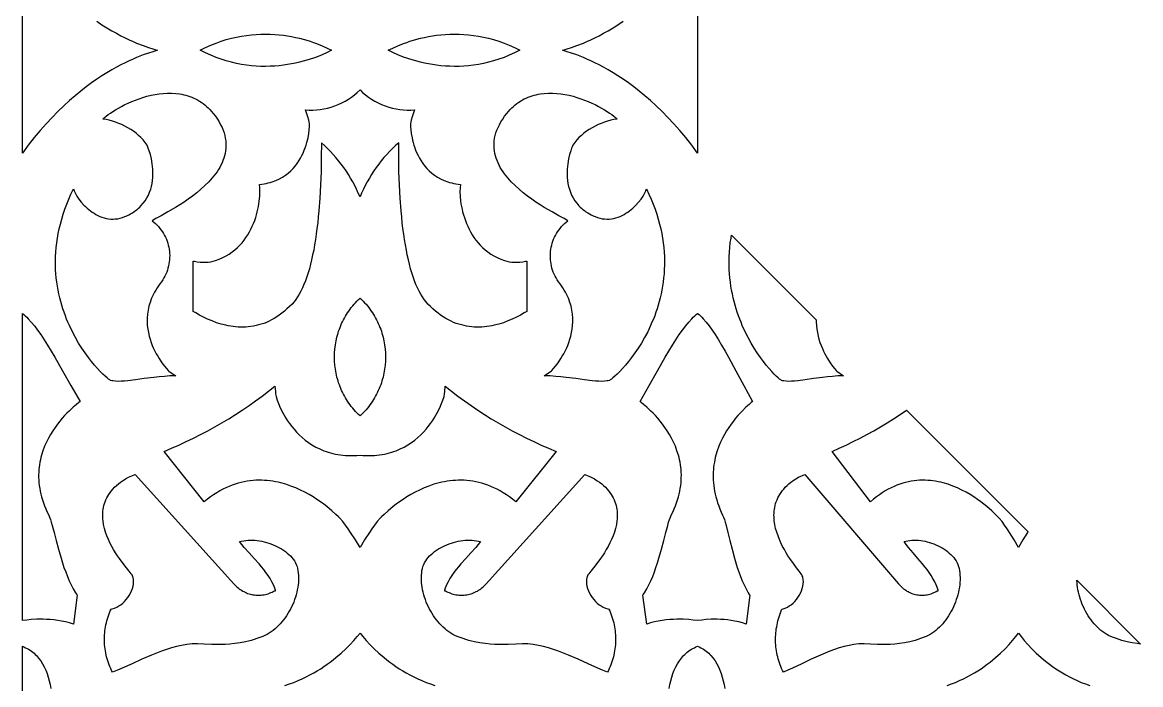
# Model space of a CAD drawing. Extents: x -350 to 350, y -780 to 780.
# Drawn here: x -270 to -137.5, y -493.1 to -414.6 of the extents above; entities that cross this region are included whole.
import ezdxf

# ---------------------------------------------------------------- set-up
doc = ezdxf.new("R2010")
doc.units = 0
doc.layers.add('LAYER_1', color=18, linetype='CONTINUOUS')

msp = doc.modelspace()

# ---------------------------------------------------------------- linework, layer by layer
at = {"layer": 'LAYER_1'}
for points in [[(-261.17, -414.43), (-260.57, -414.84), (-259.98, -415.21), (-259.41, -415.54), (-258.86, -415.85), (-258.33, -416.14), (-257.83, -416.39), (-257.35, -416.62), (-256.89, -416.82), (-256.46, -417.01), (-255.69, -417.31), (-255.05, -417.53), (-254.54, -417.69), (-254.18, -417.8), (-253.98, -417.86), (-254.18, -417.93), (-254.54, -418.03), (-255.05, -418.19), (-255.69, -418.42), (-256.46, -418.72), (-256.89, -418.9), (-257.35, -419.11), (-257.83, -419.34), (-258.33, -419.59), (-258.86, -419.87), (-259.41, -420.18), (-259.98, -420.52), (-260.57, -420.89), (-261.17, -421.29), (-261.8, -421.73), (-262.43, -422.2), (-263.08, -422.7), (-263.75, -423.25), (-264.42, -423.83), (-265.1, -424.45), (-265.79, -425.12), (-266.48, -425.82), (-267.18, -426.57), (-267.89, -427.37), (-268.59, -428.22), (-269.3, -429.11), (-270, -430.05), (-270, -405.68)], [(-190, -405.68), (-190, -430.05), (-190, -430.05), (-190.71, -429.11), (-191.41, -428.22), (-192.12, -427.37), (-192.82, -426.57), (-193.52, -425.82), (-194.22, -425.12), (-194.91, -424.45), (-195.59, -423.83), (-196.26, -423.25), (-196.92, -422.7), (-197.57, -422.2), (-198.21, -421.73), (-198.83, -421.29), (-199.44, -420.89), (-200.02, -420.52), (-200.59, -420.18), (-201.14, -419.87), (-201.67, -419.59), (-202.18, -419.34), (-202.66, -419.11), (-203.11, -418.9), (-203.54, -418.72), (-204.31, -418.42), (-204.96, -418.19), (-205.46, -418.03), (-205.82, -417.93), (-206.02, -417.86), (-205.82, -417.8), (-205.46, -417.69), (-204.96, -417.53), (-204.31, -417.31), (-203.54, -417.01), (-203.11, -416.82), (-202.66, -416.62), (-202.18, -416.39), (-201.67, -416.14), (-201.14, -415.85), (-200.59, -415.54), (-200.02, -415.21), (-199.44, -414.84), (-198.83, -414.43)], [(-238.89, -493.15), (-238.35, -492.97), (-237.84, -492.78), (-237.34, -492.57), (-236.85, -492.36), (-236.38, -492.13), (-235.93, -491.9), (-235.49, -491.66), (-235.07, -491.41), (-234.66, -491.16), (-234.27, -490.9), (-233.89, -490.64), (-233.53, -490.38), (-233.18, -490.12), (-232.85, -489.85), (-232.23, -489.32), (-231.67, -488.8), (-231.17, -488.29), (-230.72, -487.81), (-230.34, -487.36), (-230, -486.95), (-229.67, -487.36), (-229.28, -487.81), (-228.84, -488.29), (-228.33, -488.8), (-227.77, -489.32), (-227.15, -489.85), (-226.82, -490.12), (-226.48, -490.38), (-226.11, -490.64), (-225.74, -490.9), (-225.35, -491.16), (-224.94, -491.41), (-224.52, -491.66), (-224.08, -491.9), (-223.62, -492.13), (-223.15, -492.36), (-222.67, -492.57), (-222.17, -492.78), (-221.65, -492.97), (-221.12, -493.15)], [(-160.44, -493.15), (-159.93, -492.97), (-159.44, -492.78), (-158.97, -492.57), (-158.51, -492.36), (-158.06, -492.13), (-157.63, -491.9), (-157.21, -491.66), (-156.81, -491.41), (-156.42, -491.16), (-156.05, -490.9), (-155.69, -490.64), (-155.35, -490.38), (-155.02, -490.12), (-154.71, -489.85), (-154.12, -489.32), (-153.59, -488.8), (-153.11, -488.29), (-152.69, -487.81), (-152.32, -487.36), (-152, -486.95), (-151.68, -487.36), (-151.31, -487.81), (-150.89, -488.29), (-150.41, -488.8), (-149.88, -489.32), (-149.29, -489.85), (-148.98, -490.12), (-148.65, -490.38), (-148.31, -490.64), (-147.95, -490.9), (-147.58, -491.16), (-147.19, -491.41), (-146.79, -491.66), (-146.37, -491.9), (-145.94, -492.13), (-145.49, -492.36), (-145.03, -492.57), (-144.56, -492.78), (-144.07, -492.97), (-143.56, -493.15)], [(-270, -528.45), (-270, -488.51), (-269.81, -488.59), (-269.62, -488.67), (-269.44, -488.76), (-269.26, -488.86), (-269.09, -488.96), (-268.93, -489.08), (-268.77, -489.2), (-268.62, -489.32), (-268.48, -489.46), (-268.34, -489.6), (-268.08, -489.9), (-267.83, -490.22), (-267.62, -490.57), (-267.42, -490.94), (-267.24, -491.33), (-267.08, -491.73), (-266.94, -492.16), (-266.81, -492.59), (-266.71, -493.04), (-266.62, -493.51)], [(-193.39, -493.51), (-193.3, -493.04), (-193.19, -492.59), (-193.07, -492.16), (-192.93, -491.73), (-192.77, -491.33), (-192.59, -490.94), (-192.39, -490.57), (-192.17, -490.22), (-191.93, -489.9), (-191.67, -489.6), (-191.53, -489.46), (-191.38, -489.32), (-191.23, -489.2), (-191.07, -489.08), (-190.91, -488.96), (-190.74, -488.86), (-190.57, -488.76), (-190.38, -488.67), (-190.2, -488.59), (-190, -488.51), (-189.82, -488.59), (-189.64, -488.67), (-189.46, -488.76), (-189.3, -488.86), (-189.14, -488.96), (-188.98, -489.08), (-188.83, -489.2), (-188.69, -489.32), (-188.55, -489.46), (-188.42, -489.6), (-188.17, -489.9), (-187.94, -490.22), (-187.73, -490.57), (-187.54, -490.94), (-187.37, -491.33), (-187.22, -491.73), (-187.09, -492.16), (-186.97, -492.59), (-186.87, -493.04), (-186.79, -493.51)]]:
    msp.add_lwpolyline(points, dxfattribs=at)
for points in [[(-240.64, -415.96), (-240.11, -415.99), (-239.59, -416.04), (-239.08, -416.09), (-238.59, -416.16), (-238.11, -416.25), (-237.64, -416.34), (-237.18, -416.44), (-236.75, -416.56), (-236.32, -416.67), (-235.92, -416.8), (-235.53, -416.93), (-235.16, -417.06), (-234.48, -417.33), (-233.88, -417.6), (-233.36, -417.86), (-233.88, -418.13), (-234.48, -418.4), (-235.16, -418.67), (-235.53, -418.8), (-235.92, -418.93), (-236.32, -419.05), (-236.75, -419.17), (-237.18, -419.28), (-237.64, -419.38), (-238.11, -419.48), (-238.59, -419.56), (-239.08, -419.63), (-239.59, -419.69), (-240.11, -419.73), (-240.64, -419.76), (-241.19, -419.77), (-241.74, -419.77), (-242.3, -419.74), (-242.87, -419.7), (-243.45, -419.63), (-244.04, -419.54), (-244.63, -419.43), (-245.23, -419.29), (-245.84, -419.12), (-246.45, -418.93), (-247.06, -418.71), (-247.68, -418.46), (-248.3, -418.18), (-248.92, -417.86), (-248.3, -417.55), (-247.68, -417.26), (-247.06, -417.01), (-246.45, -416.79), (-245.84, -416.6), (-245.23, -416.44), (-244.63, -416.3), (-244.04, -416.18), (-243.45, -416.1), (-242.87, -416.03), (-242.3, -415.98), (-241.74, -415.96), (-241.19, -415.95)], [(-218.27, -415.96), (-217.7, -415.98), (-217.13, -416.03), (-216.55, -416.1), (-215.97, -416.18), (-215.37, -416.3), (-214.77, -416.44), (-214.17, -416.6), (-213.56, -416.79), (-212.94, -417.01), (-212.33, -417.26), (-211.7, -417.55), (-211.08, -417.86), (-211.7, -418.18), (-212.33, -418.46), (-212.94, -418.71), (-213.56, -418.93), (-214.17, -419.12), (-214.77, -419.29), (-215.37, -419.43), (-215.97, -419.54), (-216.55, -419.63), (-217.13, -419.7), (-217.7, -419.74), (-218.27, -419.77), (-218.82, -419.77), (-219.36, -419.76), (-219.89, -419.73), (-220.41, -419.69), (-220.92, -419.63), (-221.42, -419.56), (-221.9, -419.48), (-222.37, -419.38), (-222.82, -419.28), (-223.26, -419.17), (-223.68, -419.05), (-224.08, -418.93), (-224.47, -418.8), (-224.84, -418.67), (-225.53, -418.4), (-226.13, -418.13), (-226.65, -417.86), (-226.13, -417.6), (-225.53, -417.33), (-224.84, -417.06), (-224.47, -416.93), (-224.08, -416.8), (-223.68, -416.67), (-223.26, -416.56), (-222.82, -416.44), (-222.37, -416.34), (-221.9, -416.25), (-221.42, -416.16), (-220.92, -416.09), (-220.41, -416.04), (-219.89, -415.99), (-219.36, -415.96), (-218.82, -415.95)], [(-229.69, -422.87), (-229.35, -423.15), (-229, -423.41), (-228.63, -423.66), (-228.25, -423.88), (-227.85, -424.09), (-227.44, -424.28), (-227.02, -424.44), (-226.59, -424.59), (-226.16, -424.71), (-225.72, -424.81), (-225.28, -424.88), (-224.84, -424.94), (-224.4, -424.96), (-223.97, -424.96), (-223.54, -424.94), (-223.82, -425.74), (-223.93, -426.15), (-223.98, -426.36), (-224.01, -426.57), (-224.02, -426.69), (-224.01, -426.94), (-223.99, -427.29), (-223.93, -427.73), (-223.84, -428.24), (-223.78, -428.52), (-223.71, -428.81), (-223.62, -429.11), (-223.52, -429.41), (-223.41, -429.72), (-223.27, -430.04), (-223.13, -430.35), (-222.96, -430.67), (-222.77, -430.98), (-222.56, -431.29), (-222.33, -431.58), (-222.08, -431.87), (-221.81, -432.15), (-221.51, -432.41), (-221.18, -432.66), (-220.83, -432.89), (-220.45, -433.1), (-220.04, -433.28), (-219.61, -433.45), (-219.38, -433.52), (-219.14, -433.58), (-218.89, -433.64), (-218.64, -433.69), (-218.38, -433.73), (-218.11, -433.77), (-218.15, -434.16), (-218.16, -434.63), (-218.14, -435.16), (-218.08, -435.75), (-218.04, -436.05), (-217.98, -436.37), (-217.91, -436.7), (-217.84, -437.03), (-217.74, -437.36), (-217.64, -437.7), (-217.52, -438.04), (-217.39, -438.38), (-217.24, -438.72), (-217.08, -439.06), (-216.9, -439.39), (-216.71, -439.72), (-216.5, -440.05), (-216.27, -440.36), (-216.02, -440.67), (-215.76, -440.96), (-215.47, -441.25), (-215.17, -441.52), (-214.84, -441.77), (-214.5, -442.01), (-214.13, -442.23), (-213.74, -442.44), (-213.33, -442.62), (-212.89, -442.78), (-212.62, -442.86), (-212.33, -442.92), (-212.03, -442.96), (-211.72, -442.98), (-211.4, -442.98), (-211.06, -442.96), (-210.73, -442.92), (-210.38, -442.87), (-210.24, -442.84), (-210.24, -448.82), (-210.54, -449), (-210.99, -449.26), (-211.46, -449.5), (-211.96, -449.74), (-212.47, -449.95), (-213, -450.15), (-213.55, -450.32), (-214.11, -450.46), (-214.39, -450.52), (-214.68, -450.57), (-214.97, -450.61), (-215.27, -450.65), (-215.56, -450.67), (-215.86, -450.68), (-216.16, -450.68), (-216.46, -450.67), (-216.77, -450.65), (-217.07, -450.61), (-217.38, -450.56), (-217.68, -450.5), (-217.99, -450.42), (-218.3, -450.33), (-218.61, -450.23), (-218.91, -450.11), (-219.22, -449.97), (-219.53, -449.82), (-219.84, -449.65), (-220.14, -449.46), (-220.45, -449.25), (-220.75, -449.03), (-221.06, -448.79), (-221.36, -448.52), (-221.66, -448.24), (-221.96, -447.94), (-222.18, -447.68), (-222.4, -447.4), (-222.61, -447.09), (-222.81, -446.76), (-223, -446.4), (-223.19, -446.02), (-223.37, -445.61), (-223.54, -445.18), (-223.7, -444.73), (-223.85, -444.25), (-224, -443.75), (-224.14, -443.23), (-224.27, -442.69), (-224.4, -442.12), (-224.51, -441.54), (-224.62, -440.93), (-224.73, -440.31), (-224.82, -439.66), (-224.91, -439), (-224.99, -438.32), (-225.06, -437.62), (-225.13, -436.9), (-225.24, -435.41), (-225.33, -433.85), (-225.39, -432.23), (-225.42, -430.56), (-225.42, -428.82), (-225.79, -429.15), (-226.15, -429.49), (-226.49, -429.85), (-226.83, -430.21), (-227.16, -430.59), (-227.48, -430.97), (-227.78, -431.36), (-228.08, -431.76), (-228.36, -432.17), (-228.63, -432.59), (-228.89, -433.01), (-229.14, -433.45), (-229.38, -433.88), (-229.6, -434.33), (-229.81, -434.78), (-230, -435.23), (-230.2, -434.78), (-230.41, -434.33), (-230.63, -433.88), (-230.86, -433.45), (-231.11, -433.01), (-231.37, -432.59), (-231.64, -432.17), (-231.93, -431.76), (-232.22, -431.36), (-232.53, -430.97), (-232.85, -430.59), (-233.17, -430.21), (-233.51, -429.85), (-233.86, -429.49), (-234.22, -429.15), (-234.58, -428.82), (-234.59, -430.56), (-234.62, -432.23), (-234.68, -433.85), (-234.76, -435.41), (-234.87, -436.9), (-234.94, -437.62), (-235.01, -438.32), (-235.1, -439), (-235.18, -439.66), (-235.28, -440.31), (-235.38, -440.93), (-235.49, -441.54), (-235.61, -442.12), (-235.73, -442.69), (-235.86, -443.23), (-236, -443.75), (-236.15, -444.25), (-236.31, -444.73), (-236.47, -445.18), (-236.64, -445.61), (-236.82, -446.02), (-237, -446.4), (-237.19, -446.76), (-237.4, -447.09), (-237.61, -447.4), (-237.82, -447.68), (-238.05, -447.94), (-238.35, -448.24), (-238.65, -448.52), (-238.95, -448.79), (-239.25, -449.03), (-239.56, -449.25), (-239.86, -449.46), (-240.17, -449.65), (-240.48, -449.82), (-240.78, -449.97), (-241.09, -450.11), (-241.4, -450.23), (-241.71, -450.33), (-242.02, -450.42), (-242.32, -450.5), (-242.63, -450.56), (-242.93, -450.61), (-243.24, -450.65), (-243.54, -450.67), (-243.84, -450.68), (-244.14, -450.68), (-244.44, -450.67), (-244.74, -450.65), (-245.03, -450.61), (-245.32, -450.57), (-245.61, -450.52), (-245.9, -450.46), (-246.46, -450.32), (-247, -450.15), (-247.53, -449.95), (-248.05, -449.74), (-248.54, -449.5), (-249.01, -449.26), (-249.46, -449), (-249.77, -448.82), (-249.77, -442.84), (-249.62, -442.87), (-249.28, -442.92), (-248.94, -442.96), (-248.61, -442.98), (-248.29, -442.98), (-247.97, -442.96), (-247.67, -442.92), (-247.38, -442.86), (-247.11, -442.78), (-246.68, -442.62), (-246.26, -442.44), (-245.87, -442.23), (-245.51, -442.01), (-245.16, -441.77), (-244.84, -441.52), (-244.53, -441.25), (-244.25, -440.96), (-243.98, -440.67), (-243.73, -440.36), (-243.51, -440.05), (-243.29, -439.72), (-243.1, -439.39), (-242.92, -439.06), (-242.76, -438.72), (-242.61, -438.38), (-242.48, -438.04), (-242.36, -437.7), (-242.26, -437.36), (-242.17, -437.03), (-242.09, -436.7), (-242.02, -436.37), (-241.97, -436.05), (-241.93, -435.75), (-241.87, -435.16), (-241.85, -434.63), (-241.86, -434.16), (-241.9, -433.77), (-241.63, -433.73), (-241.36, -433.69), (-241.11, -433.64), (-240.87, -433.58), (-240.63, -433.52), (-240.4, -433.45), (-239.96, -433.28), (-239.55, -433.1), (-239.17, -432.89), (-238.82, -432.66), (-238.5, -432.41), (-238.2, -432.15), (-237.92, -431.87), (-237.67, -431.58), (-237.44, -431.29), (-237.23, -430.98), (-237.05, -430.67), (-236.88, -430.35), (-236.73, -430.04), (-236.6, -429.72), (-236.48, -429.41), (-236.38, -429.11), (-236.29, -428.81), (-236.22, -428.52), (-236.16, -428.24), (-236.07, -427.73), (-236.02, -427.29), (-235.99, -426.94), (-235.98, -426.69), (-235.99, -426.57), (-236.03, -426.36), (-236.07, -426.15), (-236.19, -425.74), (-236.47, -424.94), (-236.04, -424.96), (-235.6, -424.96), (-235.16, -424.94), (-234.72, -424.88), (-234.28, -424.81), (-233.84, -424.71), (-233.41, -424.59), (-232.98, -424.44), (-232.57, -424.28), (-232.16, -424.09), (-231.76, -423.88), (-231.37, -423.66), (-231, -423.41), (-230.65, -423.15), (-230.32, -422.87), (-230, -422.57)], [(-251.83, -422.97), (-251.35, -423.03), (-251.1, -423.08), (-250.87, -423.13), (-250.63, -423.19), (-250.39, -423.26), (-250.16, -423.34), (-249.92, -423.43), (-249.7, -423.53), (-249.47, -423.63), (-249.24, -423.75), (-249.02, -423.88), (-248.81, -424.02), (-248.59, -424.18), (-248.38, -424.34), (-248.18, -424.52), (-247.98, -424.7), (-247.78, -424.9), (-247.59, -425.12), (-247.4, -425.34), (-247.14, -425.68), (-246.9, -426.02), (-246.69, -426.36), (-246.51, -426.69), (-246.35, -427.02), (-246.22, -427.34), (-246.11, -427.66), (-246.02, -427.98), (-245.96, -428.29), (-245.91, -428.6), (-245.89, -428.91), (-245.89, -429.21), (-245.9, -429.51), (-245.94, -429.8), (-245.99, -430.09), (-246.06, -430.38), (-246.14, -430.66), (-246.24, -430.94), (-246.35, -431.21), (-246.48, -431.48), (-246.62, -431.74), (-246.78, -432), (-246.94, -432.26), (-247.12, -432.51), (-247.31, -432.75), (-247.5, -433), (-247.71, -433.23), (-247.92, -433.46), (-248.37, -433.91), (-248.84, -434.34), (-249.33, -434.75), (-249.83, -435.14), (-250.34, -435.51), (-250.85, -435.86), (-251.35, -436.18), (-251.84, -436.49), (-252.76, -437.02), (-253.56, -437.47), (-254.2, -437.82), (-254.63, -438.06), (-254.42, -438.23), (-254.23, -438.4), (-254.04, -438.58), (-253.87, -438.77), (-253.7, -438.97), (-253.55, -439.17), (-253.41, -439.38), (-253.27, -439.59), (-253.15, -439.81), (-253.04, -440.03), (-252.94, -440.26), (-252.86, -440.49), (-252.78, -440.73), (-252.71, -440.97), (-252.66, -441.21), (-252.61, -441.45), (-252.58, -441.7), (-252.56, -441.94), (-252.55, -442.19), (-252.56, -442.44), (-252.57, -442.69), (-252.6, -442.93), (-252.63, -443.18), (-252.68, -443.43), (-252.75, -443.67), (-252.82, -443.91), (-252.9, -444.15), (-253, -444.39), (-253.11, -444.62), (-253.24, -444.85), (-253.37, -445.07), (-253.52, -445.29), (-253.71, -445.54), (-253.88, -445.79), (-254.05, -446.03), (-254.2, -446.28), (-254.34, -446.52), (-254.47, -446.77), (-254.58, -447.01), (-254.69, -447.25), (-254.79, -447.5), (-254.87, -447.74), (-254.95, -447.97), (-255.01, -448.21), (-255.11, -448.68), (-255.18, -449.14), (-255.22, -449.6), (-255.22, -450.05), (-255.2, -450.48), (-255.15, -450.91), (-255.07, -451.32), (-254.98, -451.73), (-254.87, -452.11), (-254.75, -452.49), (-254.61, -452.85), (-254.46, -453.2), (-254.3, -453.52), (-254.13, -453.83), (-253.97, -454.13), (-253.8, -454.4), (-253.47, -454.89), (-253.17, -455.29), (-252.92, -455.59), (-252.73, -455.8), (-252.63, -455.89), (-252.24, -456.17), (-251.83, -456.44), (-252.52, -456.47), (-253.18, -456.51), (-253.81, -456.57), (-254.42, -456.63), (-255.56, -456.77), (-256.58, -456.92), (-257.49, -457.03), (-257.91, -457.07), (-258.29, -457.1), (-258.65, -457.11), (-258.98, -457.1), (-259.27, -457.06), (-259.41, -457.03), (-259.54, -456.99), (-259.64, -456.94), (-259.78, -456.84), (-259.97, -456.69), (-260.2, -456.49), (-260.47, -456.24), (-260.77, -455.94), (-261.1, -455.59), (-261.44, -455.2), (-261.81, -454.76), (-262.18, -454.27), (-262.57, -453.74), (-262.95, -453.17), (-263.34, -452.56), (-263.71, -451.91), (-264.08, -451.22), (-264.43, -450.48), (-264.6, -450.1), (-264.76, -449.72), (-264.91, -449.32), (-265.06, -448.91), (-265.2, -448.49), (-265.33, -448.07), (-265.46, -447.63), (-265.57, -447.19), (-265.67, -446.74), (-265.77, -446.28), (-265.85, -445.81), (-265.92, -445.33), (-265.98, -444.85), (-266.02, -444.36), (-266.06, -443.86), (-266.07, -443.35), (-266.08, -442.84), (-266.06, -442.31), (-266.03, -441.78), (-265.99, -441.25), (-265.93, -440.7), (-265.85, -440.15), (-265.75, -439.59), (-265.63, -439.03), (-265.5, -438.46), (-265.34, -437.88), (-265.16, -437.3), (-264.96, -436.71), (-264.74, -436.11), (-264.5, -435.51), (-264.24, -434.9), (-263.95, -434.28), (-263.91, -434.41), (-263.86, -434.54), (-263.72, -434.83), (-263.54, -435.16), (-263.3, -435.5), (-263.02, -435.86), (-262.7, -436.21), (-262.52, -436.39), (-262.34, -436.56), (-262.14, -436.73), (-261.94, -436.89), (-261.73, -437.04), (-261.51, -437.18), (-261.29, -437.32), (-261.05, -437.44), (-260.82, -437.55), (-260.57, -437.64), (-260.32, -437.73), (-260.06, -437.79), (-259.8, -437.84), (-259.53, -437.87), (-259.26, -437.88), (-258.99, -437.86), (-258.71, -437.83), (-258.43, -437.77), (-258.14, -437.69), (-257.85, -437.58), (-257.62, -437.47), (-257.39, -437.36), (-257.18, -437.25), (-256.97, -437.12), (-256.78, -437), (-256.59, -436.87), (-256.42, -436.73), (-256.25, -436.59), (-256.09, -436.45), (-255.95, -436.3), (-255.68, -436), (-255.44, -435.69), (-255.24, -435.36), (-255.07, -435.03), (-254.92, -434.69), (-254.8, -434.34), (-254.71, -434), (-254.64, -433.65), (-254.58, -433.3), (-254.55, -432.95), (-254.54, -432.61), (-254.54, -432.27), (-254.56, -431.94), (-254.58, -431.62), (-254.62, -431.31), (-254.72, -430.73), (-254.84, -430.22), (-254.96, -429.79), (-255.08, -429.45), (-255.17, -429.21), (-255.22, -429.1), (-255.44, -428.79), (-255.68, -428.49), (-255.95, -428.21), (-256.23, -427.95), (-256.53, -427.7), (-256.84, -427.46), (-257.17, -427.24), (-257.51, -427.04), (-257.86, -426.85), (-258.22, -426.68), (-258.58, -426.53), (-258.95, -426.39), (-259.33, -426.27), (-259.71, -426.16), (-260.08, -426.08), (-260.46, -426.01), (-260.28, -425.85), (-260.07, -425.67), (-259.83, -425.49), (-259.56, -425.3), (-259.27, -425.11), (-258.95, -424.91), (-258.61, -424.71), (-258.25, -424.51), (-257.86, -424.31), (-257.46, -424.12), (-257.04, -423.94), (-256.61, -423.77), (-256.16, -423.6), (-255.71, -423.45), (-255.24, -423.32), (-254.76, -423.2), (-254.28, -423.1), (-253.8, -423.03), (-253.31, -422.97), (-252.81, -422.94), (-252.32, -422.94)], [(-207.19, -422.94), (-206.7, -422.97), (-206.21, -423.03), (-205.72, -423.1), (-205.24, -423.2), (-204.76, -423.32), (-204.3, -423.45), (-203.84, -423.6), (-203.39, -423.77), (-202.96, -423.94), (-202.54, -424.12), (-202.14, -424.31), (-201.76, -424.51), (-201.4, -424.71), (-201.05, -424.91), (-200.73, -425.11), (-200.44, -425.3), (-200.17, -425.49), (-199.93, -425.67), (-199.72, -425.85), (-199.55, -426.01), (-199.92, -426.08), (-200.3, -426.16), (-200.68, -426.27), (-201.05, -426.39), (-201.42, -426.53), (-201.79, -426.68), (-202.15, -426.85), (-202.5, -427.04), (-202.84, -427.24), (-203.16, -427.46), (-203.48, -427.7), (-203.78, -427.95), (-204.06, -428.21), (-204.32, -428.49), (-204.56, -428.79), (-204.78, -429.1), (-204.84, -429.21), (-204.93, -429.45), (-205.04, -429.79), (-205.17, -430.22), (-205.29, -430.73), (-205.38, -431.31), (-205.42, -431.62), (-205.45, -431.94), (-205.46, -432.27), (-205.47, -432.61), (-205.45, -432.95), (-205.42, -433.3), (-205.37, -433.65), (-205.3, -434), (-205.2, -434.34), (-205.08, -434.69), (-204.94, -435.03), (-204.76, -435.36), (-204.56, -435.69), (-204.33, -436), (-204.06, -436.3), (-203.91, -436.45), (-203.75, -436.59), (-203.59, -436.73), (-203.41, -436.87), (-203.23, -437), (-203.03, -437.12), (-202.83, -437.25), (-202.61, -437.36), (-202.39, -437.47), (-202.15, -437.58), (-201.86, -437.69), (-201.58, -437.77), (-201.3, -437.83), (-201.02, -437.86), (-200.74, -437.88), (-200.47, -437.87), (-200.2, -437.84), (-199.94, -437.79), (-199.69, -437.73), (-199.43, -437.64), (-199.19, -437.55), (-198.95, -437.44), (-198.72, -437.32), (-198.49, -437.18), (-198.27, -437.04), (-198.06, -436.89), (-197.86, -436.73), (-197.67, -436.56), (-197.48, -436.39), (-197.31, -436.21), (-196.99, -435.86), (-196.71, -435.5), (-196.47, -435.16), (-196.28, -434.83), (-196.14, -434.54), (-196.09, -434.41), (-196.06, -434.28), (-195.77, -434.9), (-195.5, -435.51), (-195.26, -436.11), (-195.04, -436.71), (-194.84, -437.3), (-194.66, -437.88), (-194.51, -438.46), (-194.37, -439.03), (-194.25, -439.59), (-194.16, -440.15), (-194.08, -440.7), (-194.01, -441.25), (-193.97, -441.78), (-193.94, -442.31), (-193.93, -442.84), (-193.93, -443.35), (-193.95, -443.86), (-193.98, -444.36), (-194.03, -444.85), (-194.08, -445.33), (-194.15, -445.81), (-194.24, -446.28), (-194.33, -446.74), (-194.43, -447.19), (-194.55, -447.63), (-194.67, -448.07), (-194.8, -448.49), (-194.94, -448.91), (-195.09, -449.32), (-195.25, -449.72), (-195.41, -450.1), (-195.58, -450.48), (-195.92, -451.22), (-196.29, -451.91), (-196.67, -452.56), (-197.05, -453.17), (-197.44, -453.74), (-197.82, -454.27), (-198.2, -454.76), (-198.56, -455.2), (-198.91, -455.59), (-199.23, -455.94), (-199.53, -456.24), (-199.8, -456.49), (-200.03, -456.69), (-200.22, -456.84), (-200.37, -456.94), (-200.46, -456.99), (-200.59, -457.03), (-200.73, -457.06), (-201.03, -457.1), (-201.36, -457.11), (-201.71, -457.1), (-202.1, -457.07), (-202.51, -457.03), (-203.42, -456.92), (-204.45, -456.77), (-205.58, -456.63), (-206.19, -456.57), (-206.82, -456.51), (-207.48, -456.47), (-208.17, -456.44), (-207.77, -456.17), (-207.37, -455.89), (-207.27, -455.8), (-207.09, -455.59), (-206.83, -455.29), (-206.53, -454.89), (-206.2, -454.4), (-206.04, -454.13), (-205.87, -453.83), (-205.71, -453.52), (-205.55, -453.2), (-205.4, -452.85), (-205.26, -452.49), (-205.13, -452.11), (-205.02, -451.73), (-204.93, -451.32), (-204.86, -450.91), (-204.81, -450.48), (-204.79, -450.05), (-204.79, -449.6), (-204.82, -449.14), (-204.89, -448.68), (-204.99, -448.21), (-205.06, -447.97), (-205.13, -447.74), (-205.22, -447.5), (-205.31, -447.25), (-205.42, -447.01), (-205.54, -446.77), (-205.67, -446.52), (-205.81, -446.28), (-205.96, -446.03), (-206.12, -445.79), (-206.3, -445.54), (-206.49, -445.29), (-206.63, -445.07), (-206.77, -444.85), (-206.89, -444.62), (-207, -444.39), (-207.1, -444.15), (-207.19, -443.91), (-207.26, -443.67), (-207.32, -443.43), (-207.37, -443.18), (-207.41, -442.93), (-207.43, -442.69), (-207.45, -442.44), (-207.45, -442.19), (-207.44, -441.94), (-207.42, -441.7), (-207.39, -441.45), (-207.35, -441.21), (-207.29, -440.97), (-207.23, -440.73), (-207.15, -440.49), (-207.06, -440.26), (-206.96, -440.03), (-206.85, -439.81), (-206.73, -439.59), (-206.6, -439.38), (-206.45, -439.17), (-206.3, -438.97), (-206.14, -438.77), (-205.96, -438.58), (-205.78, -438.4), (-205.58, -438.23), (-205.37, -438.06), (-205.8, -437.82), (-206.44, -437.47), (-207.24, -437.02), (-208.17, -436.49), (-208.65, -436.18), (-209.16, -435.86), (-209.66, -435.51), (-210.17, -435.14), (-210.67, -434.75), (-211.16, -434.34), (-211.63, -433.91), (-212.08, -433.46), (-212.29, -433.23), (-212.5, -433), (-212.7, -432.75), (-212.88, -432.51), (-213.06, -432.26), (-213.23, -432), (-213.38, -431.74), (-213.52, -431.48), (-213.65, -431.21), (-213.77, -430.94), (-213.86, -430.66), (-213.95, -430.38), (-214.02, -430.09), (-214.07, -429.8), (-214.1, -429.51), (-214.12, -429.21), (-214.11, -428.91), (-214.09, -428.6), (-214.05, -428.29), (-213.98, -427.98), (-213.9, -427.66), (-213.79, -427.34), (-213.65, -427.02), (-213.49, -426.69), (-213.31, -426.36), (-213.1, -426.02), (-212.87, -425.68), (-212.61, -425.34), (-212.42, -425.12), (-212.23, -424.9), (-212.03, -424.7), (-211.83, -424.52), (-211.62, -424.34), (-211.41, -424.18), (-211.2, -424.02), (-210.98, -423.88), (-210.76, -423.75), (-210.54, -423.63), (-210.31, -423.53), (-210.08, -423.43), (-209.85, -423.34), (-209.61, -423.26), (-209.38, -423.19), (-209.14, -423.13), (-208.9, -423.08), (-208.66, -423.03), (-208.17, -422.97), (-207.68, -422.94)], [(-175.95, -449.8), (-175.96, -450.05), (-175.93, -450.48), (-175.89, -450.91), (-175.82, -451.32), (-175.73, -451.73), (-175.63, -452.11), (-175.51, -452.49), (-175.37, -452.85), (-175.23, -453.2), (-175.08, -453.52), (-174.93, -453.83), (-174.77, -454.13), (-174.61, -454.4), (-174.3, -454.89), (-174.01, -455.29), (-173.77, -455.59), (-173.59, -455.8), (-173.5, -455.89), (-173.12, -456.17), (-172.74, -456.44), (-173.39, -456.47), (-174.02, -456.51), (-174.62, -456.57), (-175.2, -456.63), (-176.28, -456.77), (-177.25, -456.92), (-178.12, -457.03), (-178.51, -457.07), (-178.88, -457.1), (-179.21, -457.11), (-179.53, -457.1), (-179.81, -457.06), (-179.94, -457.03), (-180.06, -456.99), (-180.15, -456.94), (-180.29, -456.84), (-180.47, -456.69), (-180.69, -456.49), (-180.95, -456.24), (-181.23, -455.94), (-181.54, -455.59), (-181.87, -455.2), (-182.21, -454.76), (-182.57, -454.27), (-182.94, -453.74), (-183.3, -453.17), (-183.67, -452.56), (-184.03, -451.91), (-184.37, -451.22), (-184.71, -450.48), (-184.86, -450.1), (-185.02, -449.72), (-185.17, -449.32), (-185.31, -448.91), (-185.44, -448.49), (-185.56, -448.07), (-185.68, -447.63), (-185.79, -447.19), (-185.89, -446.74), (-185.98, -446.28), (-186.06, -445.81), (-186.12, -445.33), (-186.18, -444.85), (-186.22, -444.36), (-186.25, -443.86), (-186.27, -443.35), (-186.27, -442.84), (-186.26, -442.31), (-186.23, -441.78), (-186.19, -441.25), (-186.13, -440.7), (-186.05, -440.15), (-185.99, -439.77)], [(-229.82, -447.41), (-229.64, -447.6), (-229.46, -447.78), (-229.29, -447.97), (-229.13, -448.17), (-228.97, -448.36), (-228.82, -448.56), (-228.68, -448.77), (-228.54, -448.97), (-228.41, -449.18), (-228.28, -449.39), (-228.16, -449.6), (-228.04, -449.82), (-227.93, -450.04), (-227.83, -450.26), (-227.73, -450.48), (-227.64, -450.71), (-227.55, -450.93), (-227.47, -451.16), (-227.4, -451.39), (-227.33, -451.62), (-227.27, -451.85), (-227.16, -452.32), (-227.08, -452.79), (-227.02, -453.27), (-226.99, -453.74), (-226.97, -454.22), (-226.99, -454.7), (-227.02, -455.18), (-227.08, -455.65), (-227.16, -456.12), (-227.21, -456.36), (-227.27, -456.59), (-227.33, -456.82), (-227.4, -457.05), (-227.47, -457.28), (-227.55, -457.51), (-227.64, -457.74), (-227.73, -457.96), (-227.83, -458.18), (-227.93, -458.4), (-228.04, -458.62), (-228.16, -458.84), (-228.28, -459.05), (-228.41, -459.26), (-228.54, -459.47), (-228.68, -459.68), (-228.82, -459.88), (-228.97, -460.08), (-229.13, -460.28), (-229.29, -460.47), (-229.46, -460.66), (-229.64, -460.85), (-229.82, -461.03), (-230, -461.21), (-230.19, -461.03), (-230.37, -460.85), (-230.54, -460.66), (-230.71, -460.47), (-230.87, -460.28), (-231.03, -460.08), (-231.18, -459.88), (-231.33, -459.68), (-231.47, -459.47), (-231.6, -459.26), (-231.73, -459.05), (-231.85, -458.84), (-231.96, -458.62), (-232.07, -458.4), (-232.18, -458.18), (-232.27, -457.96), (-232.36, -457.74), (-232.45, -457.51), (-232.53, -457.28), (-232.6, -457.05), (-232.67, -456.82), (-232.73, -456.59), (-232.79, -456.36), (-232.84, -456.12), (-232.92, -455.65), (-232.98, -455.18), (-233.02, -454.7), (-233.03, -454.22), (-233.02, -453.74), (-232.98, -453.27), (-232.92, -452.79), (-232.84, -452.32), (-232.73, -451.85), (-232.67, -451.62), (-232.6, -451.39), (-232.53, -451.16), (-232.45, -450.93), (-232.36, -450.71), (-232.27, -450.48), (-232.18, -450.26), (-232.07, -450.04), (-231.96, -449.82), (-231.85, -449.6), (-231.73, -449.39), (-231.6, -449.18), (-231.47, -448.97), (-231.33, -448.77), (-231.18, -448.56), (-231.03, -448.36), (-230.87, -448.17), (-230.71, -447.97), (-230.54, -447.78), (-230.37, -447.6), (-230.19, -447.41), (-230, -447.23)], [(-269.83, -449.19), (-269.66, -449.34), (-269.48, -449.5), (-269.3, -449.68), (-268.95, -450.07), (-268.58, -450.52), (-268.21, -451.02), (-267.82, -451.57), (-267.42, -452.17), (-267.01, -452.82), (-266.59, -453.51), (-266.16, -454.25), (-265.24, -455.84), (-264.24, -457.6), (-263.17, -459.5), (-263.32, -459.62), (-263.6, -459.84), (-263.99, -460.18), (-264.46, -460.63), (-264.72, -460.89), (-264.99, -461.17), (-265.27, -461.48), (-265.55, -461.82), (-265.84, -462.17), (-266.12, -462.56), (-266.39, -462.96), (-266.66, -463.39), (-266.91, -463.84), (-267.15, -464.31), (-267.36, -464.8), (-267.56, -465.32), (-267.73, -465.85), (-267.8, -466.13), (-267.87, -466.41), (-267.92, -466.69), (-267.97, -466.98), (-268.01, -467.27), (-268.04, -467.57), (-268.06, -467.88), (-268.07, -468.18), (-268.07, -468.5), (-268.06, -468.82), (-268.03, -469.14), (-268, -469.46), (-267.95, -469.79), (-267.89, -470.13), (-267.81, -470.47), (-267.72, -470.81), (-267.62, -471.16), (-267.51, -471.51), (-267.37, -471.87), (-267.23, -472.23), (-267.06, -472.59), (-266.88, -472.96), (-266.78, -473.19), (-266.67, -473.48), (-266.57, -473.8), (-266.46, -474.17), (-266.23, -475.01), (-265.99, -475.97), (-265.72, -477), (-265.41, -478.08), (-265.25, -478.62), (-265.07, -479.17), (-264.87, -479.7), (-264.67, -480.23), (-264.45, -480.75), (-264.22, -481.24), (-263.97, -481.71), (-263.7, -482.16), (-263.56, -482.37), (-263.51, -482.43), (-263.96, -485.87), (-264.41, -485.73), (-264.88, -485.61), (-265.35, -485.52), (-265.81, -485.44), (-266.26, -485.38), (-266.71, -485.35), (-267.14, -485.32), (-267.55, -485.31), (-268.3, -485.31), (-268.95, -485.35), (-269.47, -485.4), (-270, -485.46), (-270, -449.05)], [(-189.84, -449.19), (-189.67, -449.34), (-189.51, -449.5), (-189.34, -449.68), (-189, -450.07), (-188.65, -450.52), (-188.29, -451.02), (-187.93, -451.57), (-187.55, -452.17), (-187.16, -452.82), (-186.76, -453.51), (-186.35, -454.25), (-185.47, -455.84), (-184.53, -457.6), (-183.51, -459.5), (-183.65, -459.62), (-183.91, -459.84), (-184.29, -460.18), (-184.74, -460.63), (-184.98, -460.89), (-185.24, -461.17), (-185.51, -461.48), (-185.77, -461.82), (-186.04, -462.17), (-186.31, -462.56), (-186.57, -462.96), (-186.82, -463.39), (-187.06, -463.84), (-187.29, -464.31), (-187.49, -464.8), (-187.68, -465.32), (-187.84, -465.85), (-187.91, -466.13), (-187.97, -466.41), (-188.02, -466.69), (-188.07, -466.98), (-188.11, -467.27), (-188.14, -467.57), (-188.16, -467.88), (-188.16, -468.18), (-188.16, -468.5), (-188.15, -468.82), (-188.13, -469.14), (-188.09, -469.46), (-188.05, -469.79), (-187.99, -470.13), (-187.92, -470.47), (-187.84, -470.81), (-187.74, -471.16), (-187.63, -471.51), (-187.5, -471.87), (-187.36, -472.23), (-187.21, -472.59), (-187.04, -472.96), (-186.94, -473.19), (-186.84, -473.48), (-186.74, -473.8), (-186.64, -474.17), (-186.42, -475.01), (-186.19, -475.97), (-185.93, -477), (-185.64, -478.08), (-185.48, -478.62), (-185.31, -479.17), (-185.13, -479.7), (-184.93, -480.23), (-184.73, -480.75), (-184.5, -481.24), (-184.27, -481.71), (-184.01, -482.16), (-183.88, -482.37), (-183.83, -482.43), (-184.26, -485.87), (-184.69, -485.73), (-185.14, -485.61), (-185.58, -485.52), (-186.02, -485.44), (-186.45, -485.38), (-186.87, -485.35), (-187.28, -485.32), (-187.67, -485.31), (-188.39, -485.31), (-189, -485.35), (-189.49, -485.4), (-190, -485.46), (-190.53, -485.4), (-191.05, -485.35), (-191.7, -485.31), (-192.46, -485.31), (-192.87, -485.32), (-193.3, -485.35), (-193.74, -485.38), (-194.19, -485.44), (-194.66, -485.52), (-195.12, -485.61), (-195.59, -485.73), (-196.04, -485.87), (-196.49, -482.43), (-196.45, -482.37), (-196.31, -482.16), (-196.04, -481.71), (-195.79, -481.24), (-195.55, -480.75), (-195.33, -480.23), (-195.13, -479.7), (-194.94, -479.17), (-194.76, -478.62), (-194.59, -478.08), (-194.29, -477), (-194.01, -475.97), (-193.77, -475.01), (-193.54, -474.17), (-193.44, -473.8), (-193.33, -473.48), (-193.22, -473.19), (-193.12, -472.96), (-192.94, -472.59), (-192.78, -472.23), (-192.63, -471.87), (-192.5, -471.51), (-192.38, -471.16), (-192.28, -470.81), (-192.19, -470.47), (-192.12, -470.13), (-192.06, -469.79), (-192.01, -469.46), (-191.97, -469.14), (-191.95, -468.82), (-191.94, -468.5), (-191.93, -468.18), (-191.94, -467.88), (-191.96, -467.57), (-191.99, -467.27), (-192.03, -466.98), (-192.08, -466.69), (-192.14, -466.41), (-192.2, -466.13), (-192.28, -465.85), (-192.45, -465.32), (-192.64, -464.8), (-192.86, -464.31), (-193.09, -463.84), (-193.35, -463.39), (-193.61, -462.96), (-193.89, -462.56), (-194.17, -462.17), (-194.45, -461.82), (-194.73, -461.48), (-195.01, -461.17), (-195.28, -460.89), (-195.54, -460.63), (-196.02, -460.18), (-196.41, -459.84), (-196.69, -459.62), (-196.83, -459.5), (-195.76, -457.6), (-194.77, -455.84), (-193.85, -454.25), (-193.41, -453.51), (-192.99, -452.82), (-192.58, -452.17), (-192.18, -451.57), (-191.8, -451.02), (-191.42, -450.52), (-191.06, -450.07), (-190.7, -449.68), (-190.52, -449.5), (-190.35, -449.34), (-190.17, -449.19), (-190, -449.05)], [(-219.16, -458.27), (-218.4, -458.85), (-217.63, -459.41), (-216.85, -459.96), (-216.06, -460.5), (-215.26, -461.02), (-214.45, -461.53), (-213.63, -462.02), (-212.8, -462.5), (-211.96, -462.96), (-211.12, -463.41), (-210.26, -463.84), (-209.4, -464.25), (-208.54, -464.65), (-207.66, -465.04), (-206.78, -465.4), (-211.56, -471.38), (-211.92, -471.08), (-212.29, -470.8), (-212.66, -470.55), (-213.03, -470.31), (-213.4, -470.1), (-213.76, -469.9), (-214.13, -469.72), (-214.49, -469.56), (-214.85, -469.41), (-215.21, -469.29), (-215.57, -469.18), (-215.93, -469.08), (-216.28, -469), (-216.63, -468.94), (-216.98, -468.89), (-217.33, -468.85), (-217.68, -468.83), (-218.02, -468.82), (-218.36, -468.82), (-218.69, -468.84), (-219.02, -468.86), (-219.35, -468.9), (-219.68, -468.95), (-220, -469), (-220.31, -469.07), (-220.63, -469.14), (-221.24, -469.31), (-221.83, -469.51), (-222.4, -469.74), (-222.95, -469.99), (-223.47, -470.25), (-223.97, -470.52), (-224.45, -470.81), (-224.89, -471.09), (-225.31, -471.38), (-225.7, -471.66), (-226.06, -471.94), (-226.67, -472.44), (-227.14, -472.87), (-227.46, -473.17), (-227.61, -473.33), (-227.96, -473.73), (-228.28, -474.15), (-228.59, -474.57), (-228.89, -475.01), (-229.46, -475.9), (-230, -476.8), (-230.55, -475.9), (-231.12, -475.01), (-231.41, -474.57), (-231.72, -474.15), (-232.05, -473.73), (-232.39, -473.33), (-232.54, -473.17), (-232.86, -472.87), (-233.33, -472.44), (-233.95, -471.94), (-234.3, -471.66), (-234.69, -471.38), (-235.11, -471.09), (-235.56, -470.81), (-236.03, -470.52), (-236.53, -470.25), (-237.06, -469.99), (-237.61, -469.74), (-238.18, -469.51), (-238.77, -469.31), (-239.38, -469.14), (-239.69, -469.07), (-240.01, -469), (-240.33, -468.95), (-240.65, -468.9), (-240.98, -468.86), (-241.31, -468.84), (-241.65, -468.82), (-241.99, -468.82), (-242.33, -468.83), (-242.67, -468.85), (-243.02, -468.89), (-243.37, -468.94), (-243.72, -469), (-244.08, -469.08), (-244.43, -469.18), (-244.79, -469.29), (-245.15, -469.41), (-245.52, -469.56), (-245.88, -469.72), (-246.24, -469.9), (-246.61, -470.1), (-246.98, -470.31), (-247.34, -470.55), (-247.71, -470.8), (-248.08, -471.08), (-248.45, -471.38), (-253.22, -465.4), (-252.34, -465.04), (-251.47, -464.65), (-250.6, -464.25), (-249.74, -463.84), (-248.89, -463.41), (-248.04, -462.96), (-247.21, -462.5), (-246.38, -462.02), (-245.56, -461.53), (-244.75, -461.02), (-243.95, -460.5), (-243.15, -459.96), (-242.37, -459.41), (-241.6, -458.85), (-240.84, -458.27), (-240.1, -457.68), (-240.03, -458.29), (-240, -458.59), (-239.95, -458.89), (-239.82, -459.33), (-239.66, -459.74), (-239.44, -460.24), (-239.15, -460.82), (-238.98, -461.13), (-238.79, -461.45), (-238.58, -461.78), (-238.35, -462.11), (-238.09, -462.45), (-237.82, -462.78), (-237.52, -463.11), (-237.2, -463.44), (-236.86, -463.76), (-236.5, -464.06), (-236.1, -464.35), (-235.69, -464.63), (-235.25, -464.89), (-234.78, -465.12), (-234.53, -465.23), (-234.28, -465.33), (-234.02, -465.42), (-233.76, -465.51), (-233.49, -465.59), (-233.21, -465.66), (-232.92, -465.72), (-232.63, -465.78), (-232.32, -465.82), (-232.02, -465.86), (-231.7, -465.89), (-231.38, -465.9), (-231.04, -465.91), (-230.7, -465.9), (-230.36, -465.89), (-230, -465.86), (-229.65, -465.89), (-229.3, -465.9), (-228.96, -465.91), (-228.63, -465.9), (-228.3, -465.89), (-227.99, -465.86), (-227.68, -465.82), (-227.38, -465.78), (-227.08, -465.72), (-226.8, -465.66), (-226.52, -465.59), (-226.25, -465.51), (-225.98, -465.42), (-225.72, -465.33), (-225.47, -465.23), (-225.23, -465.12), (-224.76, -464.89), (-224.32, -464.63), (-223.9, -464.35), (-223.51, -464.06), (-223.14, -463.76), (-222.8, -463.44), (-222.48, -463.11), (-222.18, -462.78), (-221.91, -462.45), (-221.66, -462.11), (-221.43, -461.78), (-221.22, -461.45), (-221.02, -461.13), (-220.85, -460.82), (-220.56, -460.24), (-220.34, -459.74), (-220.19, -459.33), (-220.05, -458.89), (-220.01, -458.59), (-219.97, -458.29), (-219.91, -457.68)], [(-150.87, -474.89), (-150.94, -475.01), (-151.48, -475.9), (-152, -476.8), (-152.52, -475.9), (-153.06, -475.01), (-153.34, -474.57), (-153.64, -474.15), (-153.94, -473.73), (-154.27, -473.33), (-154.42, -473.17), (-154.72, -472.87), (-155.16, -472.44), (-155.75, -471.94), (-156.09, -471.66), (-156.45, -471.38), (-156.85, -471.09), (-157.28, -470.81), (-157.73, -470.52), (-158.2, -470.25), (-158.7, -469.99), (-159.22, -469.74), (-159.77, -469.51), (-160.33, -469.31), (-160.91, -469.14), (-161.2, -469.07), (-161.5, -469), (-161.81, -468.95), (-162.12, -468.9), (-162.43, -468.86), (-162.74, -468.84), (-163.06, -468.82), (-163.38, -468.82), (-163.71, -468.83), (-164.04, -468.85), (-164.37, -468.89), (-164.7, -468.94), (-165.03, -469), (-165.37, -469.08), (-165.71, -469.18), (-166.05, -469.29), (-166.39, -469.41), (-166.74, -469.56), (-167.08, -469.72), (-167.43, -469.9), (-167.78, -470.1), (-168.13, -470.31), (-168.47, -470.55), (-168.82, -470.8), (-169.17, -471.08), (-169.52, -471.38), (-174.06, -465.4), (-173.22, -465.04), (-172.39, -464.65), (-171.57, -464.25), (-170.75, -463.84), (-169.94, -463.41), (-169.14, -462.96), (-168.34, -462.5), (-167.56, -462.02), (-166.78, -461.53), (-166.01, -461.02), (-165.25, -460.5)], [(-244.94, -481.11), (-244.82, -481.23), (-244.7, -481.36), (-244.58, -481.47), (-244.45, -481.58), (-244.32, -481.69), (-244.18, -481.78), (-244.04, -481.87), (-243.9, -481.96), (-243.76, -482.03), (-243.61, -482.11), (-243.46, -482.17), (-243.31, -482.23), (-243.15, -482.28), (-242.99, -482.32), (-242.83, -482.36), (-242.68, -482.39), (-242.51, -482.41), (-242.35, -482.43), (-242.19, -482.44), (-242.03, -482.44), (-241.86, -482.44), (-241.7, -482.43), (-241.54, -482.41), (-241.37, -482.39), (-241.21, -482.36), (-241.05, -482.32), (-240.89, -482.27), (-240.73, -482.22), (-240.57, -482.15), (-240.42, -482.09), (-240.27, -482.01), (-240.12, -481.93), (-240.01, -481.93), (-240.02, -481.85), (-240.09, -481.63), (-240.26, -481.23), (-240.45, -480.85), (-240.66, -480.47), (-240.89, -480.11), (-241.14, -479.76), (-241.4, -479.41), (-241.68, -479.08), (-241.96, -478.74), (-242.54, -478.09), (-243.14, -477.44), (-243.72, -476.78), (-243.99, -476.44), (-244.26, -476.1), (-244.03, -476.04), (-243.78, -475.99), (-243.53, -475.95), (-243.27, -475.93), (-243.01, -475.92), (-242.74, -475.92), (-242.47, -475.94), (-242.2, -475.97), (-241.92, -476.01), (-241.64, -476.05), (-241.37, -476.12), (-241.09, -476.19), (-240.82, -476.27), (-240.55, -476.36), (-240.29, -476.47), (-240.03, -476.58), (-239.77, -476.7), (-239.53, -476.83), (-239.29, -476.97), (-239.06, -477.12), (-238.84, -477.28), (-238.63, -477.45), (-238.43, -477.62), (-238.25, -477.8), (-238.08, -477.99), (-237.92, -478.19), (-237.78, -478.39), (-237.66, -478.6), (-237.55, -478.82), (-237.46, -479.04), (-237.4, -479.27), (-237.35, -479.51), (-237.31, -479.79), (-237.29, -480.07), (-237.28, -480.35), (-237.29, -480.64), (-237.3, -480.93), (-237.33, -481.22), (-237.37, -481.51), (-237.43, -481.81), (-237.49, -482.1), (-237.57, -482.39), (-237.65, -482.68), (-237.75, -482.97), (-237.86, -483.26), (-237.97, -483.54), (-238.1, -483.82), (-238.24, -484.1), (-238.38, -484.36), (-238.54, -484.63), (-238.7, -484.88), (-238.88, -485.13), (-239.06, -485.38), (-239.25, -485.61), (-239.44, -485.83), (-239.65, -486.05), (-239.86, -486.25), (-240.07, -486.44), (-240.3, -486.62), (-240.53, -486.79), (-240.77, -486.95), (-241.01, -487.09), (-241.26, -487.22), (-241.51, -487.33), (-241.86, -487.47), (-242.21, -487.6), (-242.55, -487.71), (-242.89, -487.81), (-243.22, -487.9), (-243.55, -487.98), (-244.2, -488.1), (-244.82, -488.19), (-245.42, -488.25), (-245.99, -488.29), (-246.54, -488.3), (-247.07, -488.3), (-247.56, -488.28), (-248.47, -488.24), (-249.25, -488.2), (-249.59, -488.2), (-249.9, -488.22), (-250.52, -488.29), (-251.13, -488.4), (-251.74, -488.54), (-252.34, -488.7), (-252.93, -488.88), (-253.52, -489.09), (-254.11, -489.31), (-254.7, -489.55), (-255.86, -490.05), (-257.01, -490.57), (-258.16, -491.09), (-258.74, -491.35), (-259.32, -491.59), (-259.43, -491.37), (-259.53, -491.15), (-259.63, -490.92), (-259.72, -490.7), (-259.81, -490.47), (-259.88, -490.24), (-259.95, -490), (-260.02, -489.77), (-260.07, -489.54), (-260.12, -489.3), (-260.17, -489.06), (-260.2, -488.82), (-260.23, -488.58), (-260.26, -488.34), (-260.27, -488.1), (-260.28, -487.86), (-260.28, -487.62), (-260.28, -487.38), (-260.27, -487.14), (-260.25, -486.9), (-260.22, -486.66), (-260.19, -486.42), (-260.15, -486.19), (-260.1, -485.95), (-260.05, -485.71), (-259.99, -485.48), (-259.92, -485.24), (-259.85, -485.01), (-259.77, -484.78), (-259.68, -484.55), (-259.59, -484.32), (-259.48, -484.1), (-259.35, -484.06), (-259.08, -483.97), (-258.81, -483.85), (-258.57, -483.73), (-258.33, -483.58), (-258.11, -483.4), (-257.89, -483.2), (-257.69, -482.97), (-257.51, -482.73), (-257.34, -482.47), (-257.19, -482.21), (-257.06, -481.93), (-256.96, -481.65), (-256.89, -481.37), (-256.84, -481.09), (-256.83, -480.81), (-256.83, -480.67), (-256.85, -480.54), (-256.87, -480.41), (-256.9, -480.28), (-256.95, -480.15), (-257, -480.03), (-257.1, -479.9), (-257.33, -479.62), (-257.66, -479.22), (-258.06, -478.71), (-258.51, -478.11), (-258.73, -477.77), (-258.96, -477.42), (-259.19, -477.04), (-259.41, -476.66), (-259.62, -476.25), (-259.81, -475.84), (-259.99, -475.41), (-260.14, -474.98), (-260.27, -474.54), (-260.37, -474.09), (-260.44, -473.64), (-260.47, -473.41), (-260.48, -473.18), (-260.48, -472.95), (-260.48, -472.73), (-260.46, -472.5), (-260.43, -472.27), (-260.39, -472.05), (-260.34, -471.82), (-260.27, -471.6), (-260.2, -471.37), (-260.11, -471.15), (-260, -470.93), (-259.89, -470.72), (-259.75, -470.5), (-259.61, -470.29), (-259.44, -470.08), (-259.27, -469.87), (-259.07, -469.66), (-258.86, -469.46), (-258.63, -469.26), (-258.38, -469.07), (-258.12, -468.88), (-257.95, -468.77), (-257.77, -468.66), (-257.41, -468.48), (-256.65, -468.15)], [(-202.6, -468.48), (-202.23, -468.66), (-202.06, -468.77), (-201.89, -468.88), (-201.62, -469.07), (-201.37, -469.26), (-201.15, -469.46), (-200.93, -469.66), (-200.74, -469.87), (-200.56, -470.08), (-200.4, -470.29), (-200.25, -470.5), (-200.12, -470.72), (-200, -470.93), (-199.9, -471.15), (-199.81, -471.37), (-199.73, -471.6), (-199.67, -471.82), (-199.61, -472.05), (-199.57, -472.27), (-199.55, -472.5), (-199.53, -472.73), (-199.52, -472.95), (-199.53, -473.18), (-199.54, -473.41), (-199.56, -473.64), (-199.63, -474.09), (-199.73, -474.54), (-199.86, -474.98), (-200.02, -475.41), (-200.2, -475.84), (-200.39, -476.25), (-200.6, -476.66), (-200.82, -477.04), (-201.04, -477.42), (-201.27, -477.77), (-201.5, -478.11), (-201.94, -478.71), (-202.34, -479.22), (-202.67, -479.62), (-202.9, -479.9), (-203.01, -480.03), (-203.06, -480.15), (-203.1, -480.28), (-203.13, -480.41), (-203.16, -480.54), (-203.17, -480.67), (-203.18, -480.81), (-203.16, -481.09), (-203.12, -481.37), (-203.04, -481.65), (-202.94, -481.93), (-202.81, -482.21), (-202.67, -482.47), (-202.5, -482.73), (-202.31, -482.97), (-202.11, -483.2), (-201.9, -483.4), (-201.67, -483.58), (-201.44, -483.73), (-201.2, -483.85), (-200.92, -483.97), (-200.65, -484.06), (-200.52, -484.1), (-200.42, -484.32), (-200.32, -484.55), (-200.24, -484.78), (-200.16, -485.01), (-200.08, -485.24), (-200.01, -485.48), (-199.95, -485.71), (-199.9, -485.95), (-199.85, -486.19), (-199.82, -486.42), (-199.78, -486.66), (-199.76, -486.9), (-199.74, -487.14), (-199.73, -487.38), (-199.72, -487.62), (-199.72, -487.86), (-199.73, -488.1), (-199.75, -488.34), (-199.77, -488.58), (-199.8, -488.82), (-199.84, -489.06), (-199.88, -489.3), (-199.93, -489.54), (-199.99, -489.77), (-200.05, -490), (-200.12, -490.24), (-200.2, -490.47), (-200.28, -490.7), (-200.37, -490.92), (-200.47, -491.15), (-200.58, -491.37), (-200.69, -491.59), (-201.27, -491.35), (-201.84, -491.09), (-202.99, -490.57), (-204.15, -490.05), (-205.31, -489.55), (-205.89, -489.31), (-206.48, -489.09), (-207.07, -488.88), (-207.67, -488.7), (-208.27, -488.54), (-208.87, -488.4), (-209.49, -488.29), (-210.1, -488.22), (-210.41, -488.2), (-210.75, -488.2), (-211.53, -488.24), (-212.44, -488.28), (-212.94, -488.3), (-213.46, -488.3), (-214.01, -488.29), (-214.59, -488.25), (-215.19, -488.19), (-215.81, -488.1), (-216.45, -487.98), (-216.78, -487.9), (-217.11, -487.81), (-217.45, -487.71), (-217.79, -487.6), (-218.14, -487.47), (-218.49, -487.33), (-218.75, -487.22), (-218.99, -487.09), (-219.24, -486.95), (-219.47, -486.79), (-219.71, -486.62), (-219.93, -486.44), (-220.15, -486.25), (-220.36, -486.05), (-220.56, -485.83), (-220.76, -485.61), (-220.95, -485.38), (-221.13, -485.13), (-221.3, -484.88), (-221.46, -484.63), (-221.62, -484.36), (-221.77, -484.1), (-221.9, -483.82), (-222.03, -483.54), (-222.15, -483.26), (-222.26, -482.97), (-222.35, -482.68), (-222.44, -482.39), (-222.51, -482.1), (-222.58, -481.81), (-222.63, -481.51), (-222.67, -481.22), (-222.7, -480.93), (-222.72, -480.64), (-222.72, -480.35), (-222.71, -480.07), (-222.69, -479.79), (-222.66, -479.51), (-222.61, -479.27), (-222.54, -479.04), (-222.45, -478.82), (-222.35, -478.6), (-222.22, -478.39), (-222.08, -478.19), (-221.93, -477.99), (-221.76, -477.8), (-221.57, -477.62), (-221.38, -477.45), (-221.17, -477.28), (-220.95, -477.12), (-220.72, -476.97), (-220.48, -476.83), (-220.23, -476.7), (-219.98, -476.58), (-219.72, -476.47), (-219.45, -476.36), (-219.18, -476.27), (-218.91, -476.19), (-218.64, -476.12), (-218.36, -476.05), (-218.08, -476.01), (-217.81, -475.97), (-217.53, -475.94), (-217.26, -475.92), (-216.99, -475.92), (-216.73, -475.93), (-216.47, -475.95), (-216.22, -475.99), (-215.98, -476.04), (-215.74, -476.1), (-216.01, -476.44), (-216.29, -476.78), (-216.87, -477.44), (-217.46, -478.09), (-218.05, -478.74), (-218.33, -479.08), (-218.6, -479.41), (-218.87, -479.76), (-219.11, -480.11), (-219.35, -480.47), (-219.56, -480.85), (-219.75, -481.23), (-219.91, -481.63), (-219.98, -481.85), (-220, -481.93), (-219.89, -481.93), (-219.74, -482.01), (-219.58, -482.09), (-219.43, -482.15), (-219.27, -482.22), (-219.11, -482.27), (-218.95, -482.32), (-218.79, -482.36), (-218.63, -482.39), (-218.47, -482.41), (-218.31, -482.43), (-218.14, -482.44), (-217.98, -482.44), (-217.82, -482.44), (-217.65, -482.43), (-217.49, -482.41), (-217.33, -482.39), (-217.17, -482.36), (-217.01, -482.32), (-216.85, -482.28), (-216.7, -482.23), (-216.55, -482.17), (-216.4, -482.11), (-216.25, -482.03), (-216.1, -481.96), (-215.96, -481.87), (-215.82, -481.78), (-215.68, -481.69), (-215.55, -481.58), (-215.43, -481.47), (-215.3, -481.36), (-215.18, -481.23), (-215.07, -481.11), (-203.35, -468.15)], [(-166.19, -481.11), (-166.08, -481.23), (-165.97, -481.36), (-165.85, -481.47), (-165.73, -481.58), (-165.6, -481.69), (-165.47, -481.78), (-165.34, -481.87), (-165.21, -481.96), (-165.07, -482.03), (-164.93, -482.11), (-164.78, -482.17), (-164.64, -482.23), (-164.49, -482.28), (-164.34, -482.32), (-164.19, -482.36), (-164.04, -482.39), (-163.89, -482.41), (-163.73, -482.43), (-163.58, -482.44), (-163.42, -482.44), (-163.27, -482.44), (-163.11, -482.43), (-162.96, -482.41), (-162.8, -482.39), (-162.65, -482.36), (-162.5, -482.32), (-162.34, -482.27), (-162.19, -482.22), (-162.04, -482.15), (-161.9, -482.09), (-161.75, -482.01), (-161.61, -481.93), (-161.51, -481.93), (-161.52, -481.85), (-161.58, -481.63), (-161.74, -481.23), (-161.92, -480.85), (-162.12, -480.47), (-162.34, -480.11), (-162.58, -479.76), (-162.83, -479.41), (-163.09, -479.08), (-163.36, -478.74), (-163.92, -478.09), (-164.48, -477.44), (-165.03, -476.78), (-165.29, -476.44), (-165.55, -476.1), (-165.32, -476.04), (-165.09, -475.99), (-164.85, -475.95), (-164.61, -475.93), (-164.36, -475.92), (-164.1, -475.92), (-163.84, -475.94), (-163.58, -475.97), (-163.32, -476.01), (-163.06, -476.05), (-162.8, -476.12), (-162.54, -476.19), (-162.28, -476.27), (-162.02, -476.36), (-161.77, -476.47), (-161.52, -476.58), (-161.28, -476.7), (-161.05, -476.83), (-160.82, -476.97), (-160.6, -477.12), (-160.39, -477.28), (-160.2, -477.45), (-160.01, -477.62), (-159.83, -477.8), (-159.67, -477.99), (-159.52, -478.19), (-159.39, -478.39), (-159.27, -478.6), (-159.17, -478.82), (-159.09, -479.04), (-159.02, -479.27), (-158.98, -479.51), (-158.95, -479.79), (-158.93, -480.07), (-158.92, -480.35), (-158.92, -480.64), (-158.94, -480.93), (-158.96, -481.22), (-159, -481.51), (-159.05, -481.81), (-159.11, -482.1), (-159.19, -482.39), (-159.27, -482.68), (-159.36, -482.97), (-159.46, -483.26), (-159.57, -483.54), (-159.69, -483.82), (-159.82, -484.1), (-159.96, -484.36), (-160.11, -484.63), (-160.27, -484.88), (-160.43, -485.13), (-160.6, -485.38), (-160.78, -485.61), (-160.97, -485.83), (-161.16, -486.05), (-161.36, -486.25), (-161.57, -486.44), (-161.78, -486.62), (-162, -486.79), (-162.23, -486.95), (-162.46, -487.09), (-162.69, -487.22), (-162.93, -487.33), (-163.27, -487.47), (-163.6, -487.6), (-163.92, -487.71), (-164.24, -487.81), (-164.56, -487.9), (-164.87, -487.98), (-165.48, -488.1), (-166.08, -488.19), (-166.64, -488.25), (-167.19, -488.29), (-167.71, -488.3), (-168.21, -488.3), (-168.68, -488.28), (-169.54, -488.24), (-170.29, -488.2), (-170.61, -488.2), (-170.9, -488.22), (-171.49, -488.29), (-172.07, -488.4), (-172.65, -488.54), (-173.22, -488.7), (-173.78, -488.88), (-174.35, -489.09), (-174.9, -489.31), (-175.46, -489.55), (-176.56, -490.05), (-177.66, -490.57), (-178.75, -491.09), (-179.3, -491.35), (-179.85, -491.59), (-179.95, -491.37), (-180.05, -491.15), (-180.15, -490.92), (-180.23, -490.7), (-180.31, -490.47), (-180.39, -490.24), (-180.45, -490), (-180.51, -489.77), (-180.57, -489.54), (-180.62, -489.3), (-180.66, -489.06), (-180.69, -488.82), (-180.72, -488.58), (-180.74, -488.34), (-180.76, -488.1), (-180.76, -487.86), (-180.77, -487.62), (-180.76, -487.38), (-180.75, -487.14), (-180.73, -486.9), (-180.71, -486.66), (-180.68, -486.42), (-180.64, -486.19), (-180.6, -485.95), (-180.55, -485.71), (-180.49, -485.48), (-180.43, -485.24), (-180.35, -485.01), (-180.28, -484.78), (-180.19, -484.55), (-180.1, -484.32), (-180.01, -484.1), (-179.88, -484.06), (-179.63, -483.97), (-179.36, -483.85), (-179.14, -483.73), (-178.91, -483.58), (-178.7, -483.4), (-178.5, -483.2), (-178.31, -482.97), (-178.13, -482.73), (-177.97, -482.47), (-177.83, -482.21), (-177.71, -481.93), (-177.61, -481.65), (-177.54, -481.37), (-177.5, -481.09), (-177.48, -480.81), (-177.49, -480.67), (-177.5, -480.54), (-177.53, -480.41), (-177.56, -480.28), (-177.6, -480.15), (-177.65, -480.03), (-177.74, -479.9), (-177.96, -479.62), (-178.28, -479.22), (-178.66, -478.71), (-179.08, -478.11), (-179.3, -477.77), (-179.51, -477.42), (-179.73, -477.04), (-179.93, -476.66), (-180.13, -476.25), (-180.32, -475.84), (-180.48, -475.41), (-180.63, -474.98), (-180.76, -474.54), (-180.85, -474.09), (-180.92, -473.64), (-180.94, -473.41), (-180.95, -473.18), (-180.96, -472.95), (-180.95, -472.73), (-180.93, -472.5), (-180.91, -472.27), (-180.87, -472.05), (-180.82, -471.82), (-180.76, -471.6), (-180.69, -471.37), (-180.6, -471.15), (-180.5, -470.93), (-180.39, -470.72), (-180.26, -470.5), (-180.12, -470.29), (-179.97, -470.08), (-179.8, -469.87), (-179.62, -469.66), (-179.41, -469.46), (-179.2, -469.26), (-178.96, -469.07), (-178.71, -468.88), (-178.55, -468.77), (-178.38, -468.66), (-178.04, -468.48), (-177.32, -468.15)], [(-137.52, -488.24), (-137.93, -488.19), (-138.52, -488.1), (-139.13, -487.98), (-139.44, -487.9), (-139.76, -487.81), (-140.08, -487.71), (-140.4, -487.6), (-140.73, -487.47), (-141.07, -487.33), (-141.31, -487.22), (-141.54, -487.09), (-141.77, -486.95), (-142, -486.79), (-142.22, -486.62), (-142.43, -486.44), (-142.64, -486.25), (-142.84, -486.05), (-143.03, -485.83), (-143.22, -485.61), (-143.4, -485.38), (-143.57, -485.13), (-143.73, -484.88), (-143.89, -484.63), (-144.04, -484.36), (-144.18, -484.1), (-144.31, -483.82), (-144.43, -483.54), (-144.54, -483.26), (-144.64, -482.97), (-144.73, -482.68), (-144.81, -482.39), (-144.89, -482.1), (-144.95, -481.81), (-145, -481.51), (-145.04, -481.22), (-145.06, -480.93), (-145.08, -480.68)]]:
    msp.add_lwpolyline(points, close=True, dxfattribs=at)

doc.saveas('drawing.dxf')
